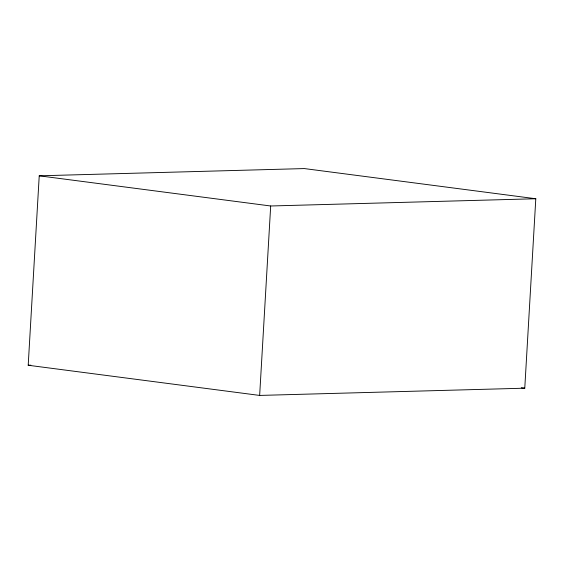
<?xml version="1.0" encoding="UTF-8"?>
<svg xmlns="http://www.w3.org/2000/svg" width="564" height="564" viewBox="0 0 564 564"><rect width="100%" height="100%" fill="white"/><g stroke="black" fill="none" stroke-linecap="round" stroke-linejoin="round"><path stroke-width="0.85" d="M28.2 365.253L39.233 175.813L304.349 168.573L535.8 198.747L524.767 388.187L259.651 395.427L28.2 365.253L30.844 365.183M259.651 395.427L270.685 205.987L535.8 198.747M39.233 175.813L270.685 205.987M521.27 387.736L524.767 388.187"/></g></svg>
